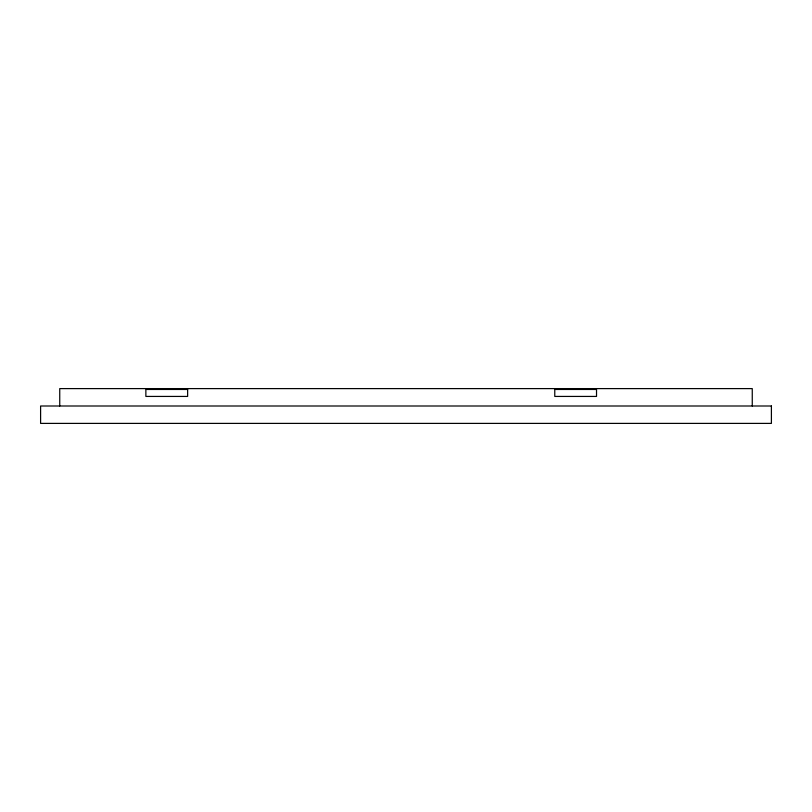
<?xml version="1.0" encoding="UTF-8"?>
<svg xmlns="http://www.w3.org/2000/svg" width="812" height="812" viewBox="0 0 812 812"><rect width="100%" height="100%" fill="white"/><g stroke="black" fill="none" stroke-linecap="round" stroke-linejoin="round"><path stroke-width="1.22" d="M752.257 406L752.257 388.603L59.743 388.603L59.743 406M187.633 389.466L145.866 389.466L145.866 396.429L187.633 396.429L187.633 389.466M596.526 389.466L554.769 389.466L554.769 396.429L596.526 396.429L596.526 389.466M771.4 406L40.6 406L40.6 423.397L771.4 423.397L771.4 406"/></g></svg>
